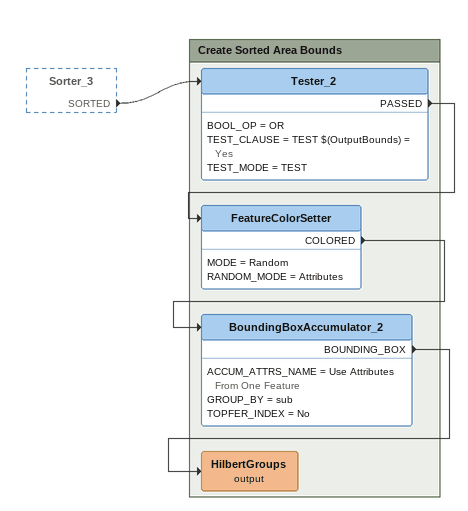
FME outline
Sorter_3 [outside]
    SORTED -> Tester_2

Bookmark: Create Sorted Area Bounds
Tester_2
    BOOL_OP = OR
    TEST_CLAUSE = TEST $(OutputBounds) = Yes
    TEST_MODE = TEST
    PASSED -> FeatureColorSetter
FeatureColorSetter
    MODE = Random
    RANDOM_MODE = Attributes
    COLORED -> BoundingBoxAccumulator_2
BoundingBoxAccumulator_2
    ACCUM_ATTRS_NAME = Use Attributes From One Feature
    GROUP_BY = sub
    TOPFER_INDEX = No
    BOUNDING_BOX -> HilbertGroups (output)
HilbertGroups (output)
